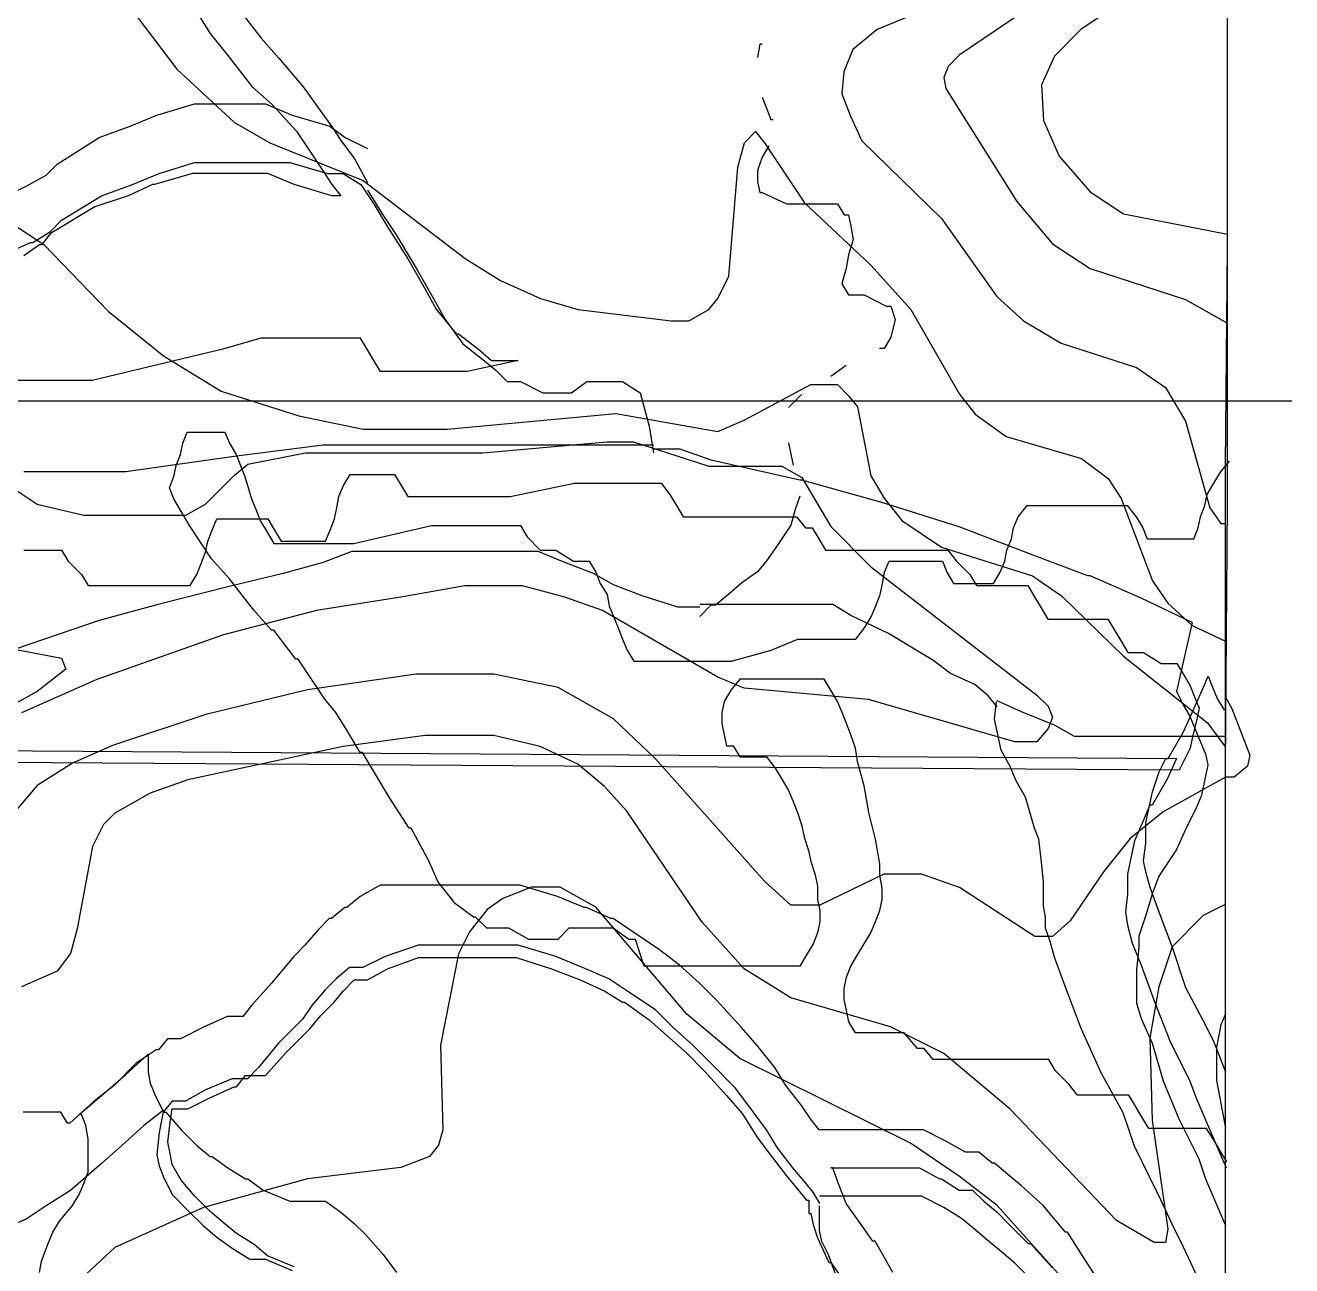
# Model space of a CAD drawing. Extents: x -0.49 to 6.91, y -0.57 to 8.11.
# Drawn here: x 2.5938 to 2.895, y 2.4097 to 2.7047 of the extents above; entities that cross this region are included whole.
import ezdxf

# ---------------------------------------------------------------- set-up
doc = ezdxf.new("R2010")
doc.units = 0
for name, color, linetype in [('green', 7, 'CONTINUOUS'), ('roads', 7, 'CONTINUOUS'), ('split_lines', 7, 'CONTINUOUS'), ('split_lines_copy', 7, 'CONTINUOUS'), ('topo', 7, 'CONTINUOUS'), ('topo_grid', 7, 'CONTINUOUS'), ('water', 7, 'CONTINUOUS'), ('white', 7, 'CONTINUOUS')]:
    doc.layers.add(name, color=color, linetype=linetype)

msp = doc.modelspace()

# ---------------------------------------------------------------- linework, layer by layer
at = {"layer": 'green', "color": 3}
for points in [[(2.743153, 2.604845), (2.73788, 2.604845), (2.729971, 2.604845), (2.716263, 2.604845), (2.714147, 2.604845), (2.703603, 2.604845), (2.684622, 2.604845), (2.667749, 2.604845), (2.664585, 2.604845), (2.644018, 2.6022), (2.617656, 2.598495), (2.603948, 2.598495), (2.593403, 2.598495)], [(2.871277, 2.562644), (2.859149, 2.568465), (2.847023, 2.573757), (2.846494, 2.573757), (2.833839, 2.578519), (2.815913, 2.585399), (2.797461, 2.591219), (2.77848, 2.596511), (2.777951, 2.596511), (2.756855, 2.601274), (2.749474, 2.603919), (2.747357, 2.603919), (2.743139, 2.603919)]]:
    msp.add_lwpolyline(points, dxfattribs=at)
at = {"layer": 'roads', "color": 7}
for points in [[(2.601321, 2.743487), (2.60712, 2.746133), (2.611338, 2.748779), (2.615556, 2.748779), (2.617665, 2.748779), (2.619773, 2.748779), (2.620829, 2.748779), (2.622411, 2.746133), (2.625049, 2.74137), (2.627158, 2.73555), (2.630321, 2.7292), (2.634539, 2.72232), (2.639811, 2.714383), (2.644029, 2.709091), (2.649829, 2.701683), (2.654046, 2.69692), (2.659846, 2.690041), (2.666701, 2.680516), (2.668818, 2.677341), (2.671982, 2.673108), (2.675147, 2.667287)], [(2.588665, 2.663768), (2.593937, 2.666414), (2.598682, 2.66906), (2.601318, 2.671706), (2.611336, 2.678056), (2.618718, 2.680701), (2.625045, 2.683347), (2.634008, 2.685993), (2.63928, 2.685993), (2.643498, 2.685993), (2.647189, 2.685993), (2.65088, 2.685993), (2.657206, 2.683347), (2.66617, 2.680701), (2.669861, 2.678056), (2.675134, 2.67541)], [(2.675137, 2.665461), (2.678828, 2.659641), (2.681992, 2.654878), (2.686736, 2.646941), (2.690954, 2.639532), (2.6936, 2.63477), (2.697817, 2.628949), (2.702561, 2.625245), (2.705725, 2.622599), (2.708371, 2.619953), (2.711536, 2.619953), (2.716809, 2.617307), (2.723662, 2.617307), (2.727353, 2.619953), (2.732096, 2.619953), (2.735787, 2.619953), (2.740005, 2.617307), (2.742122, 2.60937), (2.74318, 2.60302)], [(2.743153, 2.604845), (2.73788, 2.604845), (2.729971, 2.604845), (2.716263, 2.604845), (2.714147, 2.604845), (2.703603, 2.604845), (2.684622, 2.604845), (2.667749, 2.604845), (2.664585, 2.604845), (2.644018, 2.6022), (2.617656, 2.598495), (2.603948, 2.598495), (2.593403, 2.598495)], [(2.871277, 2.562644), (2.859149, 2.568465), (2.847023, 2.573757), (2.846494, 2.573757), (2.833839, 2.578519), (2.815913, 2.585399), (2.797461, 2.591219), (2.77848, 2.596511), (2.777951, 2.596511), (2.756855, 2.601274), (2.749474, 2.603919), (2.747357, 2.603919), (2.743139, 2.603919)], [(2.871277, 2.562644), (2.867586, 2.54624), (2.869174, 2.543065), (2.870761, 2.540419), (2.872878, 2.535128), (2.874465, 2.531424), (2.874995, 2.528778), (2.874465, 2.526132), (2.873407, 2.521369), (2.872349, 2.518724), (2.869703, 2.513432), (2.867586, 2.508669), (2.863369, 2.502319), (2.861781, 2.498086), (2.860194, 2.492794), (2.858606, 2.488032), (2.858606, 2.485386), (2.858077, 2.480094), (2.858077, 2.475861), (2.858077, 2.472157), (2.859135, 2.468453), (2.861781, 2.462632), (2.864427, 2.453636), (2.868118, 2.44464), (2.872865, 2.435115), (2.874452, 2.430353), (2.879199, 2.41924)], [(2.782697, 2.424505), (2.781109, 2.427151), (2.778993, 2.429797), (2.776347, 2.432972), (2.772656, 2.437735), (2.77001, 2.441968), (2.765793, 2.447789), (2.762628, 2.452022), (2.756829, 2.457843), (2.752611, 2.462076), (2.747867, 2.46631), (2.74365, 2.470543), (2.737324, 2.474776), (2.73258, 2.477951), (2.726253, 2.480597), (2.719927, 2.483243), (2.710963, 2.485889), (2.70569, 2.485889), (2.698837, 2.485889), (2.69462, 2.485889), (2.687233, 2.485889), (2.679324, 2.483243), (2.674051, 2.480597), (2.670887, 2.480597), (2.667722, 2.477951), (2.665076, 2.475305), (2.661915, 2.471601), (2.659798, 2.468426), (2.653998, 2.462605), (2.649254, 2.456785), (2.646609, 2.454139), (2.645026, 2.454139), (2.642918, 2.454139), (2.636591, 2.451493), (2.631846, 2.448847), (2.628682, 2.448847), (2.626573, 2.446201)], [(2.626629, 2.446651), (2.621884, 2.442947), (2.616611, 2.438184), (2.611866, 2.433951), (2.604484, 2.427601), (2.598685, 2.423897), (2.59394, 2.420722), (2.587613, 2.418076), (2.581286, 2.41543), (2.574432, 2.41543), (2.569159, 2.41543), (2.559669, 2.41543), (2.552287, 2.41543), (2.548596, 2.41543), (2.545433, 2.41543), (2.541215, 2.418076), (2.534888, 2.42178), (2.528034, 2.424955), (2.522757, 2.42813)], [(2.626629, 2.446651), (2.625573, 2.441359), (2.625047, 2.436068), (2.625573, 2.433422), (2.626629, 2.430776), (2.628738, 2.426543), (2.632428, 2.422839), (2.636119, 2.419134), (2.639283, 2.416489), (2.642973, 2.413843), (2.647191, 2.411197), (2.650882, 2.411197), (2.657208, 2.408551)], [(2.834364, 2.405032), (2.829088, 2.410324), (2.825924, 2.41297), (2.822762, 2.415615), (2.819597, 2.418261), (2.816436, 2.420907), (2.812218, 2.423553), (2.806945, 2.426199), (2.802201, 2.426199), (2.795348, 2.426199), (2.790604, 2.426199), (2.786913, 2.426199), (2.785855, 2.426199), (2.784268, 2.426199), (2.78268, 2.426199)], [(2.78692, 2.406434), (2.784803, 2.412255), (2.783216, 2.41543), (2.782686, 2.418076), (2.782686, 2.421251), (2.782686, 2.423897)]]:
    msp.add_lwpolyline(points, dxfattribs=at)
at = {"layer": 'split_lines', "color": 7}
msp.add_lwpolyline([(2.878147, 1.659595), (2.878147, 1.721296), (2.878147, 1.783658), (2.878676, 1.845359), (2.878676, 1.907695), (2.878676, 1.970057), (2.878676, 2.031731), (2.878676, 2.094094), (2.878676, 2.155821), (2.879205, 2.21813), (2.879205, 2.280466), (2.879205, 2.342194), (2.879205, 2.404503), (2.879205, 2.466204), (2.879205, 2.528566), (2.879734, 2.590902), (2.879734, 2.652603), (2.879734, 2.714939), (2.879734, 2.776639), (2.879734, 2.839002), (2.880263, 2.901338), (2.880263, 2.963038)], dxfattribs=at)
at = {"layer": 'split_lines_copy', "color": 7}
msp.add_lwpolyline([(2.878147, 1.659595), (2.878147, 1.721296), (2.878147, 1.783658), (2.878676, 1.845359), (2.878676, 1.907695), (2.878676, 1.970057), (2.878676, 2.031731), (2.878676, 2.094094), (2.878676, 2.155821), (2.879205, 2.21813), (2.879205, 2.280466), (2.879205, 2.342194), (2.879205, 2.404503), (2.879205, 2.466204), (2.879205, 2.528566), (2.879734, 2.590902), (2.879734, 2.652603), (2.879734, 2.714939), (2.879734, 2.776639), (2.879734, 2.839002), (2.880263, 2.901338), (2.880263, 2.963038)], dxfattribs=at)
at = {"layer": 'topo', "color": 2}
for points in [[(2.879716, 2.729332), (2.878129, 2.729332), (2.858092, 2.72404), (2.845437, 2.71769), (2.815911, 2.697582), (2.813266, 2.694936), (2.812207, 2.69229), (2.812736, 2.689644), (2.829609, 2.662763), (2.838044, 2.652709), (2.847008, 2.646888), (2.86968, 2.639479), (2.879531, 2.633923)], [(2.879724, 2.714859), (2.860203, 2.711684), (2.851239, 2.70798), (2.844913, 2.703747), (2.838587, 2.697397), (2.835422, 2.690518), (2.835951, 2.682051), (2.839642, 2.673584), (2.847024, 2.665118), (2.854932, 2.659826), (2.879713, 2.655063)], [(2.616614, 2.711711), (2.629795, 2.694248), (2.643503, 2.681548), (2.651939, 2.676786), (2.674082, 2.66779), (2.698336, 2.649269), (2.706771, 2.643977), (2.716261, 2.639744), (2.725226, 2.637098), (2.747369, 2.634452), (2.751586, 2.634452), (2.75633, 2.637098), (2.758447, 2.639744), (2.761092, 2.645036), (2.763209, 2.670965), (2.764797, 2.676786), (2.767442, 2.679431), (2.769559, 2.676786), (2.77905, 2.662498), (2.794867, 2.647681), (2.804357, 2.637098), (2.815956, 2.61699), (2.819647, 2.612227), (2.827029, 2.606936), (2.844955, 2.601644), (2.851281, 2.596881), (2.854445, 2.592119), (2.861827, 2.57254), (2.865518, 2.567248), (2.871318, 2.561956), (2.879229, 2.558252)], [(2.810627, 2.709541), (2.796393, 2.70372), (2.790593, 2.698958), (2.788476, 2.693666), (2.787947, 2.688374), (2.790064, 2.683083), (2.79271, 2.677262), (2.811691, 2.658741), (2.824872, 2.64022), (2.831199, 2.634399), (2.840163, 2.629108), (2.858088, 2.623287), (2.864944, 2.618524), (2.869688, 2.610587), (2.875487, 2.589949), (2.878133, 2.586245), (2.879191, 2.586245)], [(2.581282, 2.663689), (2.598153, 2.652576), (2.613444, 2.636701), (2.626625, 2.626118), (2.640333, 2.617651), (2.658787, 2.61183), (2.674078, 2.608655), (2.694112, 2.608655), (2.734183, 2.61236), (2.75844, 2.608126), (2.764766, 2.610772), (2.780583, 2.619239), (2.786909, 2.619239), (2.789555, 2.616593), (2.791672, 2.613947), (2.794833, 2.597543), (2.797998, 2.592251), (2.802215, 2.58696), (2.811706, 2.58061), (2.833322, 2.57373), (2.840175, 2.568968), (2.854939, 2.55468), (2.874976, 2.538805), (2.879206, 2.532985)], [(2.430482, 2.657894), (2.457372, 2.634082), (2.484261, 2.619265), (2.490061, 2.612915), (2.499024, 2.59704), (2.504296, 2.591749), (2.512205, 2.586457), (2.52275, 2.581165), (2.566511, 2.563174), (2.580224, 2.558411), (2.602368, 2.554178), (2.603423, 2.551532), (2.596569, 2.54624), (2.561239, 2.526661), (2.552276, 2.524015), (2.534877, 2.526661), (2.523805, 2.526661), (2.483207, 2.513432), (2.47688, 2.509728), (2.471607, 2.505494), (2.458426, 2.488561), (2.454735, 2.485915), (2.450517, 2.485915), (2.432591, 2.48909)], [(2.591828, 2.593998), (2.596573, 2.590823), (2.607645, 2.588177), (2.631899, 2.588177), (2.636644, 2.590823), (2.643498, 2.597702), (2.646661, 2.600348), (2.660369, 2.602993), (2.702548, 2.602993), (2.732074, 2.605639), (2.7384, 2.605639), (2.756326, 2.599818), (2.77373, 2.599818), (2.778474, 2.597173), (2.785327, 2.585531), (2.794818, 2.576006), (2.834361, 2.54542), (2.837006, 2.542774), (2.838065, 2.540128), (2.837006, 2.537483), (2.834361, 2.534308), (2.829087, 2.534308), (2.794289, 2.544362), (2.764764, 2.547008), (2.758437, 2.549653), (2.731016, 2.565528), (2.722052, 2.568703), (2.712035, 2.571349), (2.698327, 2.571349), (2.683037, 2.568703), (2.663002, 2.565528), (2.640858, 2.559708), (2.610805, 2.549124), (2.592878, 2.541187)], [(2.879197, 2.525841), (2.864423, 2.517639), (2.856514, 2.511289), (2.850188, 2.503351), (2.84228, 2.49171), (2.838062, 2.488005), (2.833845, 2.488005), (2.815916, 2.499647), (2.806952, 2.502822), (2.797988, 2.502822), (2.782698, 2.495414), (2.775845, 2.495414), (2.769519, 2.501235), (2.74368, 2.530233), (2.733663, 2.539758), (2.720481, 2.547166), (2.705191, 2.550341), (2.686739, 2.550341), (2.660905, 2.546637), (2.636652, 2.540816), (2.614507, 2.533408), (2.605017, 2.529175), (2.596581, 2.523883), (2.590254, 2.516475)], [(2.879198, 2.544891), (2.880759, 2.542245), (2.884976, 2.531133), (2.884447, 2.528487), (2.881283, 2.525841), (2.879193, 2.525841)], [(2.879181, 2.495599), (2.873913, 2.492953), (2.866531, 2.485545), (2.863367, 2.47602), (2.86125, 2.463849), (2.861779, 2.44427), (2.86547, 2.418341), (2.864941, 2.415166), (2.862295, 2.415166), (2.853331, 2.420457), (2.828024, 2.446916), (2.812207, 2.460145), (2.799552, 2.466495), (2.775827, 2.473374), (2.764754, 2.480253), (2.754737, 2.491366), (2.736806, 2.517824), (2.731533, 2.523645), (2.725207, 2.528936), (2.716243, 2.53317), (2.70517, 2.535816), (2.688827, 2.535816), (2.669319, 2.53317), (2.632412, 2.525232), (2.623448, 2.522057), (2.615013, 2.517295), (2.612375, 2.514649), (2.60974, 2.509357), (2.606049, 2.489778), (2.604467, 2.483957), (2.601302, 2.479724), (2.592866, 2.47602)], [(2.857042, 2.388178), (2.82488, 2.424029), (2.815916, 2.430908), (2.804316, 2.438846), (2.763718, 2.458954), (2.751061, 2.469538), (2.729444, 2.494938), (2.721009, 2.4997), (2.714157, 2.4997), (2.707304, 2.497054), (2.703613, 2.494408), (2.699396, 2.489117), (2.69675, 2.483825), (2.692532, 2.462129), (2.693061, 2.442021), (2.692003, 2.438317), (2.689886, 2.435671), (2.683034, 2.433025), (2.660891, 2.430379), (2.63611, 2.4235), (2.615021, 2.413975), (2.601312, 2.401275)], [(2.879185, 2.469617), (2.878127, 2.466971), (2.877068, 2.461679), (2.877068, 2.453742), (2.879185, 2.442365)]]:
    msp.add_lwpolyline(points, dxfattribs=at)
at = {"layer": 'topo_grid', "color": 7}
for points in [[(2.878671, 2.239985), (2.878671, 2.291129), (2.8792, 2.342802), (2.8792, 2.394475), (2.8792, 2.445619), (2.8792, 2.497266), (2.8792, 2.54841), (2.8792, 2.600083), (2.879729, 2.651756), (2.879729, 2.7029), (2.879729, 2.754573), (2.879729, 2.805717), (2.879729, 2.85739), (2.880259, 2.909063), (2.880259, 2.960207)], [(2.411509, 2.615376), (2.448944, 2.615376), (2.485851, 2.615376), (2.523285, 2.615376), (2.560193, 2.615376), (2.597631, 2.615376), (2.634538, 2.615376), (2.671973, 2.615376), (2.709407, 2.615376), (2.746314, 2.615376), (2.783753, 2.615376), (2.82066, 2.615376), (2.858095, 2.615376), (2.895002, 2.615376)]]:
    msp.add_lwpolyline(points, dxfattribs=at)
at = {"layer": 'water', "color": 4}
for points in [[(2.768989, 2.700254), (2.76846, 2.700254), (2.767931, 2.697079)], [(2.768989, 2.687607), (2.770047, 2.684961), (2.771106, 2.682315), (2.771635, 2.682315)], [(2.77057, 2.676018), (2.768983, 2.673373), (2.767924, 2.670198), (2.767924, 2.667552), (2.768453, 2.664906), (2.768983, 2.664906), (2.774782, 2.66226), (2.780582, 2.66226), (2.784273, 2.66226), (2.78586, 2.66226), (2.786919, 2.66226), (2.788506, 2.659614), (2.789565, 2.659614), (2.790094, 2.656968), (2.790623, 2.653793), (2.789565, 2.650089), (2.789035, 2.646914), (2.787977, 2.64321), (2.789565, 2.640564), (2.793255, 2.640564), (2.798529, 2.637918), (2.799587, 2.637918), (2.800645, 2.634743), (2.799587, 2.63051), (2.797999, 2.627864), (2.796941, 2.627864)], [(2.789024, 2.623816), (2.785333, 2.62117), (2.785333, 2.62117)], [(2.778479, 2.616963), (2.775315, 2.613788)], [(2.775315, 2.605375), (2.775844, 2.602729), (2.776373, 2.600083)], [(2.777952, 2.592701), (2.777952, 2.592701), (2.776894, 2.589526), (2.775835, 2.585822), (2.772671, 2.581059), (2.770025, 2.577355), (2.767908, 2.574709), (2.764217, 2.572064), (2.761053, 2.569418), (2.757889, 2.566772), (2.75683, 2.566772), (2.754184, 2.564126)], [(2.754225, 2.566349), (2.752637, 2.566349), (2.748946, 2.566349), (2.740512, 2.568994), (2.733659, 2.57164), (2.728912, 2.574286), (2.72206, 2.576932), (2.715733, 2.579578), (2.708351, 2.579578), (2.703607, 2.579578), (2.697808, 2.579578), (2.693064, 2.579578), (2.685682, 2.579578), (2.677247, 2.579578), (2.671447, 2.579578), (2.664589, 2.576932), (2.655099, 2.574286), (2.641918, 2.571111), (2.625046, 2.566878), (2.611337, 2.563174), (2.591302, 2.556294)], [(2.824878, 2.542615), (2.822761, 2.545261), (2.819597, 2.547907), (2.813797, 2.550553), (2.80958, 2.553728), (2.799036, 2.560078), (2.790072, 2.564311), (2.785855, 2.566957), (2.783209, 2.566957), (2.780563, 2.566957), (2.770546, 2.566957), (2.765273, 2.566957), (2.760529, 2.566957), (2.754202, 2.566957)], [(2.87286, 2.406329), (2.869169, 2.414266), (2.866523, 2.419558), (2.863877, 2.425379), (2.861231, 2.43067), (2.85754, 2.438079), (2.854894, 2.446016), (2.849621, 2.455541), (2.844877, 2.466124), (2.84066, 2.477237), (2.838543, 2.483058), (2.837485, 2.486762), (2.836426, 2.489937), (2.836426, 2.492583), (2.835897, 2.495229), (2.835897, 2.501049), (2.835368, 2.506341), (2.834839, 2.511104), (2.833781, 2.513749), (2.831664, 2.521158), (2.829547, 2.524862), (2.82796, 2.528566), (2.825843, 2.53227), (2.824256, 2.539679), (2.824785, 2.543912)], [(2.879188, 2.535578), (2.876021, 2.535578), (2.871274, 2.535578), (2.865475, 2.535578), (2.859675, 2.535578), (2.853875, 2.535578), (2.850184, 2.535578), (2.846493, 2.535578), (2.843329, 2.535578), (2.838585, 2.538223), (2.830677, 2.541398), (2.824877, 2.544044)]]:
    msp.add_lwpolyline(points, dxfattribs=at)
at = {"layer": 'white', "color": 7}
for points in [[(2.632418, 2.711261), (2.63769, 2.702794), (2.641908, 2.697503), (2.647708, 2.690094), (2.647708, 2.690094), (2.652452, 2.685861), (2.652452, 2.685861), (2.658252, 2.679511), (2.664578, 2.669986), (2.666694, 2.666811), (2.668811, 2.664165), (2.666694, 2.664165), (2.65773, 2.666811), (2.651404, 2.669457), (2.650875, 2.669457), (2.647184, 2.669457), (2.643493, 2.669457), (2.639281, 2.669457), (2.633481, 2.669457), (2.624518, 2.666811), (2.623991, 2.666811), (2.618193, 2.664165), (2.610284, 2.661519), (2.599734, 2.655169), (2.597628, 2.652523), (2.597097, 2.652523), (2.593405, 2.649878)], [(2.589192, 2.650407), (2.594992, 2.653053), (2.595518, 2.653053), (2.599736, 2.655698), (2.599736, 2.655698), (2.602377, 2.658344), (2.611868, 2.664165), (2.619249, 2.666811), (2.625576, 2.669457), (2.634012, 2.672103), (2.638757, 2.672103), (2.639283, 2.672103), (2.643501, 2.672103), (2.646665, 2.672103), (2.650356, 2.672103), (2.656683, 2.672103), (2.665647, 2.669457), (2.669338, 2.669457), (2.673555, 2.666811), (2.676719, 2.662048), (2.679884, 2.656757), (2.684628, 2.649348), (2.688845, 2.64194), (2.691491, 2.637178), (2.691491, 2.637178), (2.696238, 2.631357), (2.696238, 2.631357), (2.696767, 2.631357), (2.701511, 2.627653), (2.704673, 2.625007), (2.704673, 2.625007), (2.707319, 2.625007), (2.707848, 2.625007), (2.711009, 2.625007), (2.698884, 2.622361), (2.696238, 2.622361), (2.693073, 2.622361), (2.690428, 2.622361), (2.687263, 2.622361), (2.684617, 2.622361), (2.682501, 2.622361), (2.680384, 2.622361), (2.678267, 2.622361), (2.67668, 2.625007), (2.675092, 2.627653), (2.673505, 2.630298), (2.671388, 2.630298), (2.669271, 2.630298), (2.667155, 2.630298), (2.664509, 2.630298), (2.661345, 2.630298), (2.658699, 2.630298), (2.655537, 2.630298), (2.649737, 2.630298), (2.640774, 2.627653), (2.609666, 2.620244), (2.603339, 2.620244), (2.600699, 2.620244), (2.59754, 2.620244), (2.594899, 2.620244), (2.591824, 2.620244)], [(2.879504, 2.434374), (2.877917, 2.43702), (2.876329, 2.439666), (2.874742, 2.442312), (2.873154, 2.442312), (2.871038, 2.442312), (2.868921, 2.442312), (2.866804, 2.442312), (2.864688, 2.442312), (2.862571, 2.442312), (2.860984, 2.442312), (2.859396, 2.444958), (2.857809, 2.447604), (2.856221, 2.450249), (2.854634, 2.450249), (2.852517, 2.450249), (2.8504, 2.450249), (2.847754, 2.450249), (2.845638, 2.450249), (2.84405, 2.450249), (2.841934, 2.452895), (2.838769, 2.45607), (2.837182, 2.458716), (2.835065, 2.458716), (2.832948, 2.458716), (2.830832, 2.458716), (2.828186, 2.458716), (2.825024, 2.458716), (2.819751, 2.458716), (2.817105, 2.458716), (2.814459, 2.458716), (2.811813, 2.458716), (2.809697, 2.458716), (2.80758, 2.461362), (2.805993, 2.461362), (2.802828, 2.465066), (2.800711, 2.465066), (2.799124, 2.465066), (2.797007, 2.465066), (2.794361, 2.465066), (2.792774, 2.465066), (2.791186, 2.465066), (2.789599, 2.467712), (2.78907, 2.470358), (2.788541, 2.473004), (2.788541, 2.475649), (2.78907, 2.478295), (2.790128, 2.480941), (2.791716, 2.483587), (2.793303, 2.486233), (2.794891, 2.488879), (2.795949, 2.491524), (2.797007, 2.49417), (2.797536, 2.496816), (2.797536, 2.499462), (2.797007, 2.502637), (2.797007, 2.505283), (2.796478, 2.508458), (2.795949, 2.511104), (2.794361, 2.517454), (2.793303, 2.523804), (2.791716, 2.529624), (2.791186, 2.532799), (2.790128, 2.535974), (2.78907, 2.53862), (2.788011, 2.541266), (2.786953, 2.543912), (2.785366, 2.546558), (2.783778, 2.549204), (2.781661, 2.549204), (2.779016, 2.549204), (2.77637, 2.549204), (2.773724, 2.549204), (2.771078, 2.549204), (2.768432, 2.549204), (2.765786, 2.549204), (2.76367, 2.549204), (2.761553, 2.546558), (2.759966, 2.543912), (2.759436, 2.541266), (2.759436, 2.53862), (2.759966, 2.535974), (2.760495, 2.533329), (2.762082, 2.533329), (2.76367, 2.530683), (2.765786, 2.530683), (2.767903, 2.530683), (2.77002, 2.530683), (2.772136, 2.528037), (2.773724, 2.525391), (2.775311, 2.522745), (2.77637, 2.520099), (2.777428, 2.517454), (2.778486, 2.514279), (2.779016, 2.511633), (2.780074, 2.508458), (2.780603, 2.505812), (2.781661, 2.502637), (2.782191, 2.499991), (2.782191, 2.496816), (2.78272, 2.49417), (2.78272, 2.491524), (2.782191, 2.488879), (2.781132, 2.486233), (2.779545, 2.483587), (2.777957, 2.480941), (2.775311, 2.480941), (2.772666, 2.480941), (2.77002, 2.480941), (2.766855, 2.480941), (2.763691, 2.480941), (2.761045, 2.480941), (2.757883, 2.480941), (2.754719, 2.480941), (2.752073, 2.480941), (2.749427, 2.480941), (2.746263, 2.480941), (2.744146, 2.480941), (2.742029, 2.480941), (2.740971, 2.480941), (2.738854, 2.487291), (2.738325, 2.487291), (2.738325, 2.487291), (2.737796, 2.487291), (2.737267, 2.487291), (2.733576, 2.489937), (2.733047, 2.489937), (2.733047, 2.489937), (2.728829, 2.489937), (2.724085, 2.489937), (2.723556, 2.489937), (2.723027, 2.489937), (2.720381, 2.487291), (2.713529, 2.487291), (2.708785, 2.489937), (2.70562, 2.489937), (2.703504, 2.489937), (2.700858, 2.492583), (2.700329, 2.492583), (2.696111, 2.495758), (2.691894, 2.501049), (2.689777, 2.505812), (2.685559, 2.513749), (2.68503, 2.513749), (2.680286, 2.521158), (2.677119, 2.526449), (2.673957, 2.531741), (2.673428, 2.531741), (2.670264, 2.537033), (2.670264, 2.537033), (2.667618, 2.541266), (2.664972, 2.544441), (2.658646, 2.553966), (2.658117, 2.553966), (2.652844, 2.560845), (2.652315, 2.560845), (2.648097, 2.565608), (2.642297, 2.573016), (2.638079, 2.577779), (2.632807, 2.585716), (2.632807, 2.585716), (2.629116, 2.592066), (2.629116, 2.592066), (2.628063, 2.594712), (2.629116, 2.597358), (2.629643, 2.600004), (2.630698, 2.602649), (2.631225, 2.605295), (2.632278, 2.607941), (2.63386, 2.607941), (2.635442, 2.607941), (2.637551, 2.607941), (2.639133, 2.607941), (2.641242, 2.607941), (2.642295, 2.605295), (2.643877, 2.602649), (2.644936, 2.600004), (2.645994, 2.597358), (2.647581, 2.592066), (2.64864, 2.58942), (2.649698, 2.586774), (2.651286, 2.584129), (2.652873, 2.581483), (2.65499, 2.581483), (2.657636, 2.581483), (2.660281, 2.581483), (2.662927, 2.581483), (2.665573, 2.581483), (2.668738, 2.581483), (2.671902, 2.581483), (2.690359, 2.585716), (2.693521, 2.585716), (2.696167, 2.585716), (2.699329, 2.585716), (2.701974, 2.585716), (2.70462, 2.585716), (2.707266, 2.585716), (2.709383, 2.585716), (2.711499, 2.585716), (2.713087, 2.58307), (2.716251, 2.579895), (2.717839, 2.579895), (2.719956, 2.579895), (2.724173, 2.577249), (2.72629, 2.577249), (2.727877, 2.577249), (2.729465, 2.574604), (2.730523, 2.571958), (2.732111, 2.569312), (2.73264, 2.566666), (2.734756, 2.561374), (2.735815, 2.558729), (2.736873, 2.556083), (2.738461, 2.553437), (2.740048, 2.553437), (2.742165, 2.553437), (2.744281, 2.553437), (2.746927, 2.553437), (2.750089, 2.553437), (2.752735, 2.553437), (2.755899, 2.553437), (2.761699, 2.553437), (2.771189, 2.556083), (2.777516, 2.558729), (2.780161, 2.558729), (2.783326, 2.558729), (2.785972, 2.558729), (2.788618, 2.558729), (2.791263, 2.558729), (2.79338, 2.561374), (2.794968, 2.56402), (2.796026, 2.566666), (2.797084, 2.569312), (2.797613, 2.571958), (2.798143, 2.574604), (2.799201, 2.577249), (2.800788, 2.577249), (2.802905, 2.577249), (2.804493, 2.577249), (2.806609, 2.577249), (2.808726, 2.577249), (2.810313, 2.577249), (2.811901, 2.577249), (2.812959, 2.574604), (2.814547, 2.571958), (2.816134, 2.571958), (2.818251, 2.571958), (2.820368, 2.571958), (2.821955, 2.571958), (2.824072, 2.571958), (2.825659, 2.574604), (2.826718, 2.577249), (2.827247, 2.579895), (2.828305, 2.582541), (2.828834, 2.585187), (2.829893, 2.587833), (2.832009, 2.590479), (2.834126, 2.590479), (2.836243, 2.590479), (2.838888, 2.590479), (2.841534, 2.590479), (2.84418, 2.590479), (2.846826, 2.590479), (2.849472, 2.590479), (2.852118, 2.590479), (2.854234, 2.590479), (2.855822, 2.590479), (2.857938, 2.587833), (2.859526, 2.585187), (2.860584, 2.582541), (2.862701, 2.582541), (2.864288, 2.582541), (2.866405, 2.582541), (2.868522, 2.582541), (2.870109, 2.582541), (2.871697, 2.582541), (2.872755, 2.585187), (2.873284, 2.587833), (2.874343, 2.590479), (2.874872, 2.593124), (2.876459, 2.59577), (2.878047, 2.598416), (2.880163, 2.601062)], [(2.593409, 2.579895), (2.595518, 2.579895), (2.598156, 2.579895), (2.600265, 2.579895), (2.602373, 2.579895), (2.603953, 2.577249), (2.607117, 2.574074), (2.608699, 2.571429), (2.610808, 2.571429), (2.612917, 2.571429), (2.615025, 2.571429), (2.617663, 2.571429), (2.620298, 2.571429), (2.622934, 2.571429), (2.625569, 2.571429), (2.628207, 2.571429), (2.630842, 2.571429), (2.632951, 2.571429), (2.634533, 2.574074), (2.635589, 2.57672), (2.636642, 2.579366), (2.637171, 2.582012), (2.638224, 2.584658), (2.63928, 2.587304), (2.640333, 2.587304), (2.642441, 2.587304), (2.64455, 2.587304), (2.646132, 2.587304), (2.648249, 2.587304), (2.649836, 2.587304), (2.651424, 2.587304), (2.653011, 2.584658), (2.654599, 2.582012), (2.656186, 2.582012), (2.657774, 2.582012), (2.659891, 2.582012), (2.662007, 2.582012), (2.663595, 2.582012), (2.665182, 2.582012), (2.666241, 2.584658), (2.667299, 2.587304), (2.667828, 2.589949), (2.668357, 2.592595), (2.669416, 2.595241), (2.671003, 2.597887), (2.672591, 2.597887), (2.674707, 2.597887), (2.676824, 2.597887), (2.678411, 2.597887), (2.680528, 2.597887), (2.681586, 2.597887), (2.683174, 2.595241), (2.684761, 2.592595), (2.686878, 2.592595), (2.688995, 2.592595), (2.691641, 2.592595), (2.694286, 2.592595), (2.696932, 2.592595), (2.700097, 2.592595), (2.702743, 2.592595), (2.709069, 2.592595), (2.724359, 2.59577), (2.727521, 2.59577), (2.730167, 2.59577), (2.733331, 2.59577), (2.735977, 2.59577), (2.738623, 2.59577), (2.741269, 2.59577), (2.743385, 2.59577), (2.744973, 2.59577), (2.747089, 2.593124), (2.748677, 2.590479), (2.750264, 2.587833), (2.751852, 2.587833), (2.753969, 2.587833), (2.756588, 2.587833), (2.759234, 2.587833), (2.76188, 2.587833), (2.767679, 2.587833), (2.770325, 2.587833), (2.772971, 2.587833), (2.775088, 2.587833), (2.777204, 2.587833), (2.779321, 2.585187), (2.780908, 2.585187), (2.782496, 2.582541), (2.784083, 2.579895), (2.7862, 2.579895), (2.788317, 2.579895), (2.790963, 2.579895), (2.793079, 2.579895), (2.796244, 2.579895), (2.801517, 2.579895), (2.804163, 2.579895), (2.806808, 2.579895), (2.809454, 2.579895), (2.811571, 2.579895), (2.813158, 2.579895), (2.815275, 2.577249), (2.81844, 2.574074), (2.820027, 2.571429), (2.822144, 2.571429), (2.82426, 2.571429), (2.826377, 2.571429), (2.828494, 2.571429), (2.83061, 2.571429), (2.832198, 2.571429), (2.833785, 2.568783), (2.835373, 2.566137), (2.83696, 2.563491), (2.838548, 2.563491), (2.840665, 2.563491), (2.842781, 2.563491), (2.844898, 2.563491), (2.847544, 2.563491), (2.849131, 2.563491), (2.851248, 2.563491), (2.852835, 2.560845), (2.854423, 2.558199), (2.85601, 2.555554), (2.857598, 2.555554), (2.859715, 2.555554), (2.863932, 2.552908), (2.866049, 2.552908), (2.867636, 2.552908), (2.869224, 2.550262), (2.870811, 2.547616), (2.87187, 2.54497), (2.872928, 2.542324), (2.872399, 2.539679), (2.87134, 2.535445), (2.870811, 2.532799), (2.868165, 2.527508), (2.465868, 2.530154)], [(2.879263, 2.4557), (2.876643, 2.462579), (2.874527, 2.466812), (2.874527, 2.466812), (2.869783, 2.475808), (2.866618, 2.485333), (2.863457, 2.4938), (2.86134, 2.499621), (2.860282, 2.503325), (2.859752, 2.505971), (2.860282, 2.510204), (2.860282, 2.514966), (2.860282, 2.514966), (2.860811, 2.517612), (2.861869, 2.522375), (2.863457, 2.527137), (2.865044, 2.530312), (2.865573, 2.530312), (2.869264, 2.536662), (2.871381, 2.541425), (2.874027, 2.547246), (2.875085, 2.549891), (2.876143, 2.547246), (2.877202, 2.5446), (2.878789, 2.541954), (2.879318, 2.541954)], [(2.465283, 2.532985), (2.86758, 2.530339), (2.865463, 2.525576), (2.861772, 2.519226), (2.861243, 2.519226), (2.859656, 2.515522), (2.859656, 2.515522), (2.857539, 2.51076), (2.857539, 2.51076), (2.856481, 2.505468), (2.855951, 2.502822), (2.855951, 2.502822), (2.855951, 2.49806), (2.855422, 2.493826), (2.855422, 2.493826), (2.855422, 2.493826), (2.855951, 2.490651), (2.855951, 2.490651), (2.85701, 2.486418), (2.85701, 2.486418), (2.859126, 2.481126), (2.859126, 2.481126), (2.862291, 2.47266), (2.865982, 2.463135), (2.870726, 2.45361), (2.872313, 2.449376), (2.877057, 2.438264), (2.879359, 2.432972)], [(2.851165, 2.40281), (2.845366, 2.411805), (2.841675, 2.417626), (2.841675, 2.417626), (2.841146, 2.417626), (2.835872, 2.423976), (2.830599, 2.428739), (2.827435, 2.431385), (2.82427, 2.43403), (2.823741, 2.43403), (2.820577, 2.436676), (2.817412, 2.436676), (2.812668, 2.439322), (2.807395, 2.441968), (2.802651, 2.441968), (2.795799, 2.441968), (2.791055, 2.441968), (2.787364, 2.441968), (2.786305, 2.441968), (2.786305, 2.441968), (2.785247, 2.441968), (2.78366, 2.441968), (2.782601, 2.441968), (2.780485, 2.444614), (2.778368, 2.447789), (2.774677, 2.452551), (2.772031, 2.456785), (2.767814, 2.462076), (2.767814, 2.462076), (2.764123, 2.46631), (2.758323, 2.47266), (2.754106, 2.476893), (2.749362, 2.481126), (2.744615, 2.48483), (2.744615, 2.48483), (2.738289, 2.489064), (2.733545, 2.492239), (2.733016, 2.492239), (2.727216, 2.494885), (2.726687, 2.494885), (2.720361, 2.49753), (2.711397, 2.500176), (2.706123, 2.500176), (2.698742, 2.500176), (2.694524, 2.500176), (2.693995, 2.500176), (2.68714, 2.500176), (2.68661, 2.500176), (2.678702, 2.500176), (2.678173, 2.500176), (2.673429, 2.49753), (2.670264, 2.494885), (2.669735, 2.494885), (2.666571, 2.492239), (2.666042, 2.492239), (2.663396, 2.489593), (2.660231, 2.485889), (2.657586, 2.483243), (2.652312, 2.476893), (2.647568, 2.471601), (2.64546, 2.468955), (2.644933, 2.468955), (2.64388, 2.468955), (2.641771, 2.468955), (2.635972, 2.46631), (2.6307, 2.463664), (2.628062, 2.463664), (2.627535, 2.463664), (2.625427, 2.461018), (2.6249, 2.461018), (2.6249, 2.461018), (2.620155, 2.457843), (2.614882, 2.452551), (2.610137, 2.448847), (2.604337, 2.443555), (2.603811, 2.443555), (2.602228, 2.446201), (2.600646, 2.446201), (2.598537, 2.446201), (2.596955, 2.446201), (2.594847, 2.446201), (2.593264, 2.446201)], [(2.657698, 2.409398), (2.651371, 2.412044), (2.648207, 2.414689), (2.643989, 2.417335), (2.640825, 2.419981), (2.637662, 2.422627), (2.633971, 2.426331), (2.630808, 2.430035), (2.628699, 2.433739), (2.628173, 2.436385), (2.627646, 2.439031), (2.628173, 2.443794), (2.628699, 2.446969), (2.629752, 2.446969), (2.629752, 2.446969), (2.63239, 2.446969), (2.637662, 2.449614), (2.643462, 2.45226), (2.643988, 2.45226), (2.646097, 2.454906), (2.646626, 2.454906), (2.647685, 2.454906), (2.648214, 2.454906), (2.65033, 2.454906), (2.65033, 2.454906), (2.65086, 2.454906), (2.655606, 2.460198), (2.655606, 2.460198), (2.661406, 2.466019), (2.664052, 2.469194), (2.667216, 2.472369), (2.669333, 2.475014), (2.671979, 2.47766), (2.675143, 2.47766), (2.679887, 2.480306), (2.687269, 2.482952), (2.694124, 2.482952), (2.698342, 2.482952), (2.705197, 2.482952), (2.705726, 2.482952), (2.71047, 2.482952), (2.71891, 2.480306), (2.725766, 2.47766), (2.731565, 2.475014), (2.735783, 2.472369), (2.736312, 2.472369), (2.742112, 2.468135), (2.746329, 2.464431), (2.751073, 2.460198), (2.755291, 2.455964), (2.760564, 2.450144), (2.764255, 2.44591), (2.767946, 2.440089), (2.77111, 2.435856), (2.774801, 2.431094), (2.777447, 2.427919), (2.779564, 2.425273), (2.780093, 2.425273), (2.780093, 2.425273), (2.780093, 2.422098), (2.780093, 2.422098), (2.780622, 2.422098), (2.781151, 2.419452), (2.782209, 2.416277), (2.784855, 2.410456), (2.785384, 2.410456), (2.789075, 2.405164)], [(2.597103, 2.408101), (2.597629, 2.410747), (2.599211, 2.41498), (2.600267, 2.417626), (2.601849, 2.420272), (2.605012, 2.423976), (2.606595, 2.426622), (2.607648, 2.429268), (2.608703, 2.431914), (2.608703, 2.43456), (2.608703, 2.437205), (2.608703, 2.439851), (2.608177, 2.443026), (2.607124, 2.445672), (2.606597, 2.445672), (2.613451, 2.451493), (2.617669, 2.455197), (2.622942, 2.45996), (2.622942, 2.455726), (2.622942, 2.455726), (2.623469, 2.45308), (2.623469, 2.45308), (2.623469, 2.45308), (2.624522, 2.450435), (2.62663, 2.446201), (2.627157, 2.446201), (2.627157, 2.446201), (2.630848, 2.441968), (2.634539, 2.438264), (2.637702, 2.435618), (2.638228, 2.435618), (2.638228, 2.435618), (2.641919, 2.432972), (2.646137, 2.430326), (2.646667, 2.430326), (2.650357, 2.42768), (2.656684, 2.425035), (2.657213, 2.425035), (2.662486, 2.425035), (2.665132, 2.425035), (2.668823, 2.422389), (2.671984, 2.419743), (2.67463, 2.417097), (2.678848, 2.412335), (2.68201, 2.408101)], [(2.800109, 2.408101), (2.795892, 2.41551), (2.795362, 2.41551), (2.792717, 2.419214), (2.789026, 2.424505), (2.786909, 2.429797), (2.785851, 2.432972), (2.785321, 2.432972), (2.785321, 2.432972), (2.785321, 2.432972), (2.785851, 2.432972), (2.78638, 2.432972), (2.790597, 2.432972), (2.795341, 2.432972), (2.801667, 2.432972), (2.802197, 2.432972), (2.806414, 2.432972), (2.811161, 2.430326), (2.81169, 2.430326), (2.815907, 2.42768), (2.818553, 2.42768), (2.819082, 2.42768), (2.821728, 2.425035), (2.824892, 2.422389), (2.824892, 2.422389), (2.827538, 2.419743), (2.832282, 2.41498), (2.832811, 2.41498), (2.838085, 2.40916)]]:
    msp.add_lwpolyline(points, dxfattribs=at)

doc.saveas('drawing.dxf')
